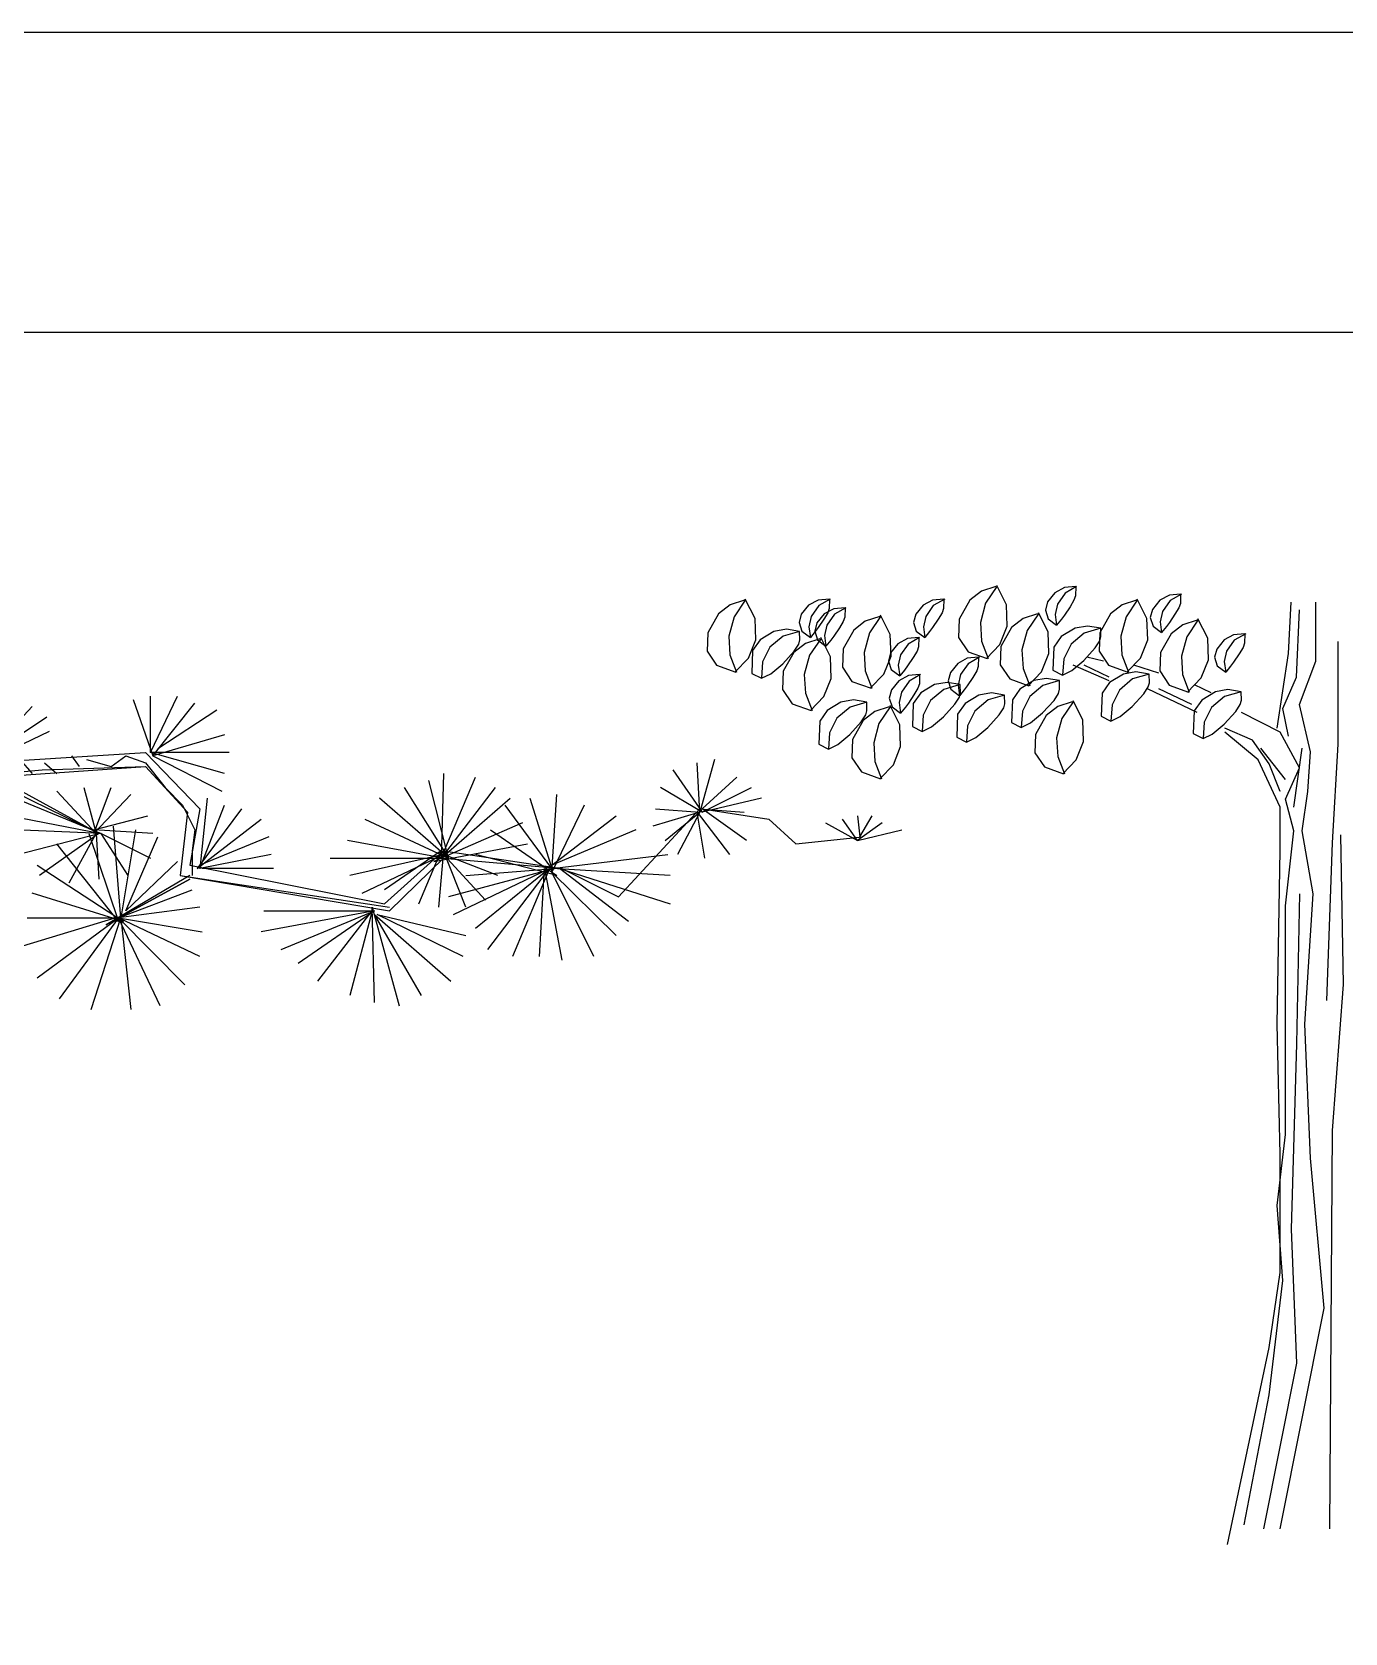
# Model space of a CAD drawing. Header units: millimetres. Extents: x 21129 to 2803301, y -510327 to 166837.
# Drawn here: x 351067 to 364200, y -113772 to -97763 of the extents above; entities that cross this region are included whole.
import ezdxf

# ---------------------------------------------------------------- set-up
doc = ezdxf.new("R2010")
doc.units = ezdxf.units.MM
doc.layers.add('....01_TNT_A_DRAWING', color=7, linetype='Continuous')
doc.layers.add('....13_TNT_F_TREE', color=76, linetype='Continuous', transparency=0.5)

# ---------------------------------------------------------------- blocks, each defined once
blk = doc.blocks.new('md-cay7')
for p, q in [((-2363.8184, 4631.4084), (-2412.3048, 4727.9644)), ((-2048.12, 4723.1324), (-2095.7032, 4696.9844)), ((-1991.6016, 4727.9644), (-2048.12, 4723.1324)), ((-1987.256, 4727.9644), (-2044.6288, 4695.1764)), ((-1991.6016, 4727.9644), (-1992.9932, 4681.4564)), ((-1475.6348, 4723.1324), (-1523.1932, 4696.9844)), ((-1419.116, 4727.9644), (-1475.6348, 4723.1324)), ((-1414.7704, 4727.9644), (-1472.1436, 4695.1764)), ((-1419.116, 4727.9644), (-1420.4832, 4681.4564)), ((-1231.0548, 4766.5644), (-1289.0136, 4721.7644)), ((-1158.8868, 4789.9284), (-1231.0548, 4766.5644)), ((-1154.5652, 4789.9284), (-1210.9132, 4707.0204)), ((-1106.0792, 4699.5964), (-1154.5652, 4796.1284)), ((-863.9648, 4758.9484), (-900.586, 4713.5604)), ((-816.4064, 4785.1204), (-863.9648, 4758.9484)), ((-812.9148, 4757.1644), (-850.952, 4703.1604)), ((-759.8876, 4789.9284), (-816.4064, 4785.1204)), ((-755.542, 4789.9284), (-812.9148, 4757.1644)), ((-761.2548, 4743.4444), (-768.5548, 4721.7644)), ((-759.8876, 4789.9284), (-761.2548, 4743.4444)), ((-403.4912, 4631.4084), (-451.9532, 4727.9644)), ((-291.6016, 4747.9124), (-339.1844, 4721.7644)), ((-235.1072, 4752.7484), (-291.6016, 4747.9124)), ((-230.7616, 4752.7484), (-288.1104, 4719.9844)), ((-235.1072, 4752.7484), (-236.4744, 4706.2604)), ((-2546.7528, 4653.6004), (-2600.3416, 4559.0684)), ((-2488.794, 4698.3764), (-2546.7528, 4653.6004)), ((-2416.626, 4721.7644), (-2488.794, 4698.3764)), ((-2412.3048, 4721.7644), (-2468.6524, 4638.8324)), ((-2132.2996, 4651.5764), (-2143.408, 4610.2164)), ((-2095.7032, 4696.9844), (-2132.2996, 4651.5764)), ((-2044.6288, 4695.1764), (-2082.6904, 4641.2004)), ((-2017.6268, 4653.6004), (-2054.2236, 4608.1924)), ((-2000.2684, 4659.7764), (-2020.0684, 4627.2324)), ((-1970.044, 4679.7484), (-2017.6268, 4653.6004)), ((-1966.5528, 4651.7924), (-2004.6144, 4597.8164)), ((-1992.9932, 4681.4564), (-2000.2684, 4659.7764)), ((-1913.5252, 4684.5844), (-1970.044, 4679.7484)), ((-1909.204, 4684.5844), (-1966.5528, 4651.7924)), ((-1913.5252, 4684.5844), (-1914.9168, 4638.0724)), ((-1687.256, 4550.8404), (-1735.7176, 4647.4004)), ((-1559.8144, 4651.5764), (-1570.8984, 4610.2164)), ((-1523.1932, 4696.9844), (-1559.8144, 4651.5764)), ((-1472.1436, 4695.1764), (-1510.1808, 4641.2004)), ((-1427.7832, 4659.7764), (-1447.5828, 4627.2324)), ((-1420.4832, 4681.4564), (-1427.7832, 4659.7764)), ((-1289.0136, 4721.7644), (-1342.6024, 4627.2564)), ((-1210.9132, 4707.0204), (-1236.9628, 4610.2164)), ((-1102.5148, 4591.6124), (-1106.0792, 4699.5964)), ((-950.708, 4653.6004), (-1022.876, 4630.2124)), ((-946.3868, 4653.6004), (-1002.7344, 4570.6684)), ((-897.9004, 4563.2444), (-946.3868, 4659.7764)), ((-900.586, 4713.5604), (-911.67, 4672.1804)), ((-911.67, 4672.1804), (-897.9492, 4629.8204)), ((-850.952, 4703.1604), (-862.5488, 4650.8684)), ((-862.5488, 4650.8684), (-855.298, 4597.8164)), ((-816.2596, 4647.4004), (-831.2744, 4627.0884)), ((-788.3544, 4689.1964), (-816.2596, 4647.4004)), ((-768.5548, 4721.7644), (-788.3544, 4689.1964)), ((-586.4012, 4653.6004), (-639.99, 4559.0684)), ((-528.4424, 4698.3764), (-586.4012, 4653.6004)), ((-456.2988, 4721.7644), (-528.4424, 4698.3764)), ((-451.9532, 4721.7644), (-508.3008, 4638.8324)), ((-375.8056, 4676.3804), (-386.8896, 4634.9964)), ((-339.1844, 4721.7644), (-375.8056, 4676.3804)), ((-326.172, 4665.9804), (-337.7684, 4613.6844)), ((-288.1104, 4719.9844), (-326.172, 4665.9804)), ((-263.574, 4652.0124), (-291.4796, 4610.2164)), ((-243.7744, 4684.5844), (-263.574, 4652.0124)), ((-236.4744, 4706.2604), (-243.7744, 4684.5844)), ((303.5656, 4456.3364), (317.3816, 4712.6844)), ((344.9696, 4338.0244), (358.7656, 4673.2284)), ((441.5536, 4416.9084), (441.5536, 4712.6844)), ((-2468.6524, 4638.8324), (-2494.702, 4542.0284)), ((-2360.254, 4523.4484), (-2363.8184, 4631.4084)), ((-2269.3116, 4566.0524), (-2337.9396, 4524.4004)), ((-2206.616, 4577.5284), (-2269.3116, 4566.0524)), ((-2140.6736, 4566.0524), (-2223.3644, 4542.2004)), ((-2140.6736, 4566.0524), (-2206.616, 4577.5284)), ((-2143.408, 4610.2164), (-2129.6632, 4567.8364)), ((-2139.38, 4523.7164), (-2140.6736, 4566.0524)), ((-2129.6632, 4567.8364), (-2087.0116, 4535.8284)), ((-2082.6904, 4641.2004), (-2094.2628, 4588.9044)), ((-2094.2628, 4588.9044), (-2087.0116, 4535.8284)), ((-2063.0128, 4565.1004), (-2087.0116, 4535.8284)), ((-2054.2236, 4608.1924), (-2065.332, 4566.8324)), ((-2065.332, 4566.8324), (-2051.5868, 4524.4524)), ((-2047.9736, 4585.4124), (-2063.0128, 4565.1004)), ((-2020.0684, 4627.2324), (-2047.9736, 4585.4124)), ((-2004.6144, 4597.8164), (-2016.2108, 4545.5204)), ((-1942.0164, 4583.8484), (-1969.922, 4542.0284)), ((-1922.2168, 4616.3924), (-1942.0164, 4583.8484)), ((-1870.166, 4573.0084), (-1923.7548, 4478.5044)), ((-1914.9168, 4638.0724), (-1922.2168, 4616.3924)), ((-1812.2068, 4617.8084), (-1870.166, 4573.0084)), ((-1740.0636, 4641.2004), (-1812.2068, 4617.8084)), ((-1735.7176, 4641.2004), (-1792.0652, 4558.2644)), ((-1570.8984, 4610.2164), (-1557.1776, 4567.8364)), ((-1557.1776, 4567.8364), (-1514.5264, 4535.8284)), ((-1510.1808, 4641.2004), (-1521.7772, 4588.9044)), ((-1521.7772, 4588.9044), (-1514.5264, 4535.8284)), ((-1490.5028, 4565.1004), (-1514.5264, 4535.8284)), ((-1475.4884, 4585.4124), (-1490.5028, 4565.1004)), ((-1447.5828, 4627.2324), (-1475.4884, 4585.4124)), ((-1342.6024, 4627.2564), (-1345.3856, 4535.8284)), ((-1236.9628, 4610.2164), (-1231.4696, 4517.2964)), ((-1138.6232, 4500.7444), (-1102.5148, 4591.6124)), ((-1080.8348, 4585.4124), (-1134.4236, 4490.9044)), ((-1022.876, 4630.2124), (-1080.8348, 4585.4124)), ((-1002.7344, 4570.6684), (-1028.784, 4473.8644)), ((-897.9492, 4629.8204), (-855.298, 4597.8164)), ((-894.336, 4455.2604), (-897.9004, 4563.2444)), ((-831.2744, 4627.0884), (-855.298, 4597.8164)), ((-763.4764, 4581.6764), (-832.1044, 4540.0284)), ((-700.7812, 4593.1524), (-763.4764, 4581.6764)), ((-634.8388, 4581.6764), (-717.5292, 4557.8244)), ((-634.8388, 4581.6764), (-700.7812, 4593.1524)), ((-633.5204, 4539.3444), (-634.8388, 4581.6764)), ((-508.3008, 4638.8324), (-534.3504, 4542.0284)), ((-399.9024, 4523.4484), (-403.4912, 4631.4084)), ((-386.8896, 4634.9964), (-373.1688, 4592.6404)), ((-373.1688, 4592.6404), (-330.5176, 4560.6324)), ((-337.7684, 4613.6844), (-330.5176, 4560.6324)), ((-306.494, 4589.9044), (-330.5176, 4560.6324)), ((-291.4796, 4610.2164), (-306.494, 4589.9044)), ((-224.8536, 4599.2324), (-282.8124, 4554.4324)), ((-152.6856, 4622.5964), (-224.8536, 4599.2324)), ((-148.3644, 4622.5964), (-204.712, 4539.6844)), ((-99.9024, 4532.2404), (-148.3644, 4628.7964)), ((-2600.3416, 4559.0684), (-2603.1248, 4467.6644)), ((-2494.702, 4542.0284), (-2489.2088, 4449.1084)), ((-2396.3624, 4432.5804), (-2360.254, 4523.4484)), ((-2337.9396, 4524.4004), (-2375.7568, 4470.9844)), ((-2289.2576, 4486.8284), (-2326.0008, 4413.4404)), ((-2223.3644, 4542.2004), (-2289.2576, 4486.8284)), ((-2111.4744, 4506.2604), (-2169.4336, 4461.4604)), ((-2167.6756, 4467.7124), (-2145.1172, 4502.6724)), ((-2145.1172, 4502.6724), (-2139.38, 4523.7164)), ((-2039.3064, 4529.6284), (-2111.4744, 4506.2604)), ((-2034.9852, 4529.6284), (-2091.3084, 4446.7164)), ((-2051.5868, 4524.4524), (-2008.96, 4492.4444)), ((-1986.4988, 4439.2924), (-2034.9852, 4535.8284)), ((-2016.2108, 4545.5204), (-2008.96, 4492.4444)), ((-1984.9364, 4521.7164), (-2008.96, 4492.4444)), ((-1969.922, 4542.0284), (-1984.9364, 4521.7164)), ((-1792.0652, 4558.2644), (-1818.1152, 4461.4604)), ((-1683.6668, 4442.8604), (-1687.256, 4550.8404)), ((-1648.9744, 4504.8444), (-1685.5956, 4459.4604)), ((-1601.3916, 4531.0164), (-1648.9744, 4504.8444)), ((-1597.9004, 4503.0644), (-1635.962, 4449.0604)), ((-1544.8976, 4535.8284), (-1601.3916, 4531.0164)), ((-1540.5516, 4535.8284), (-1597.9004, 4503.0644)), ((-1546.2648, 4489.3444), (-1553.5644, 4467.6644)), ((-1544.8976, 4535.8284), (-1546.2648, 4489.3444)), ((-1345.3856, 4535.8284), (-1298.3152, 4464.7324)), ((-1231.4696, 4517.2964), (-1197.9248, 4430.4804)), ((-1206.5916, 4430.4804), (-1138.6232, 4500.7444)), ((-1134.4236, 4490.9044), (-1137.2068, 4399.4764)), ((-869.922, 4486.6084), (-874.6336, 4372.1084)), ((-832.1044, 4540.0284), (-869.922, 4486.6084)), ((-783.4228, 4502.4524), (-820.166, 4429.0644)), ((-717.5292, 4557.8244), (-783.4228, 4502.4524)), ((-719.116, 4420.0564), (-661.8408, 4483.3364)), ((-661.8408, 4483.3364), (-639.282, 4518.2964)), ((-639.99, 4559.0684), (-642.7732, 4467.6644)), ((-639.282, 4518.2964), (-633.5204, 4539.3444)), ((-534.3504, 4542.0284), (-528.8816, 4449.1084)), ((-436.0108, 4432.5804), (-399.9024, 4523.4484)), ((-282.8124, 4554.4324), (-336.4012, 4459.9244)), ((-204.712, 4539.6844), (-230.7616, 4442.8604)), ((-96.3136, 4424.2804), (-99.9024, 4532.2404)), ((-18.2372, 4523.4484), (-54.8584, 4478.0404)), ((29.3212, 4549.5964), (-18.2372, 4523.4484)), ((32.8124, 4521.6684), (-5.2488, 4467.6644)), ((85.84, 4554.4324), (29.3212, 4549.5964)), ((90.1856, 4554.4324), (32.8124, 4521.6684)), ((77.1728, 4486.2444), (57.3732, 4453.7004)), ((84.4484, 4507.9204), (77.1728, 4486.2444)), ((85.84, 4554.4324), (84.4484, 4507.9204)), ((551.9536, 4002.8084), (551.9536, 4515.4924)), ((-2603.1248, 4467.6644), (-2556.0548, 4396.5684)), ((-2489.2088, 4449.1084), (-2455.664, 4362.2924)), ((-2464.3312, 4362.2924), (-2396.3624, 4432.5804)), ((-2375.7568, 4470.9844), (-2380.4688, 4356.4804)), ((-2326.0008, 4413.4404), (-2331.3964, 4331.5564)), ((-2285.4248, 4354.4084), (-2224.9512, 4404.4324)), ((-2224.9512, 4404.4324), (-2167.6756, 4467.7124)), ((-2169.4336, 4461.4604), (-2223.0224, 4366.9564)), ((-2091.3084, 4446.7164), (-2117.3828, 4349.9164)), ((-1982.9344, 4331.3124), (-1986.4988, 4439.2924)), ((-1923.7548, 4478.5044), (-1926.538, 4387.0964)), ((-1818.1152, 4461.4604), (-1812.6464, 4368.5444)), ((-1719.7752, 4352.0124), (-1683.6668, 4442.8604)), ((-1685.5956, 4459.4604), (-1696.6796, 4418.0804)), ((-1696.6796, 4418.0804), (-1682.9344, 4375.7204)), ((-1635.962, 4449.0604), (-1647.5584, 4396.7644)), ((-1573.3644, 4435.0964), (-1601.2696, 4393.2964)), ((-1553.5644, 4467.6644), (-1573.3644, 4435.0964)), ((-1349.7316, 4405.6764), (-1386.328, 4360.2924)), ((-1302.1484, 4431.8484), (-1349.7316, 4405.6764)), ((-1298.6572, 4403.8924), (-1336.7188, 4349.9164)), ((-1245.63, 4436.6804), (-1302.1484, 4431.8484)), ((-1241.284, 4436.6804), (-1298.6572, 4403.8924)), ((-1298.3152, 4464.7324), (-1202.2704, 4430.4804)), ((-1245.63, 4436.6804), (-1247.0216, 4390.1724)), ((-1028.784, 4473.8644), (-1023.2908, 4380.9444)), ((-930.4444, 4364.3924), (-894.336, 4455.2604)), ((-820.166, 4429.0644), (-825.5616, 4347.1804)), ((-779.59, 4370.0324), (-719.116, 4420.0564)), ((-620.9472, 4416.9084), (-703.7352, 4436.6084)), ((-642.7732, 4467.6644), (-595.7032, 4396.5684)), ((-528.8816, 4449.1084), (-495.3124, 4362.2924)), ((-504.004, 4362.2924), (-436.0108, 4432.5804)), ((-336.4012, 4459.9244), (-339.1844, 4368.4924)), ((-230.7616, 4442.8604), (-225.2684, 4349.9644)), ((-132.422, 4333.4124), (-96.3136, 4424.2804)), ((-54.8584, 4478.0404), (-65.9668, 4436.6804)), ((-65.9668, 4436.6804), (-52.2216, 4394.3004)), ((-5.2488, 4467.6644), (-16.8212, 4415.3684)), ((-16.8212, 4415.3684), (-9.5704, 4362.2924)), ((29.468, 4411.8764), (14.4532, 4391.5644)), ((57.3732, 4453.7004), (29.468, 4411.8764)), ((248.3896, 4081.6884), (303.5656, 4456.3364)), ((358.7656, 4200.0004), (441.5536, 4416.9084)), ((-2556.0548, 4396.5684), (-2460.0096, 4362.2924)), ((-2380.4688, 4356.4804), (-2331.3964, 4331.5564)), ((-2331.3964, 4331.5564), (-2285.4248, 4354.4084)), ((-2223.0224, 4366.9564), (-2225.8056, 4275.5244)), ((-2117.3828, 4349.9164), (-2111.8896, 4256.9964)), ((-2019.0428, 4240.4404), (-1982.9344, 4331.3124)), ((-1926.538, 4387.0964), (-1879.4676, 4316.0044)), ((-1812.6464, 4368.5444), (-1779.0772, 4281.7244)), ((-1787.7684, 4281.7244), (-1719.7752, 4352.0124)), ((-1682.9344, 4375.7204), (-1640.3076, 4343.7124)), ((-1647.5584, 4396.7644), (-1640.3076, 4343.7124)), ((-1597.0704, 4345.0804), (-1644.6288, 4318.9084)), ((-1616.284, 4372.9844), (-1640.3076, 4343.7124)), ((-1601.2696, 4393.2964), (-1616.284, 4372.9844)), ((-1540.5516, 4349.9164), (-1597.0704, 4345.0804)), ((-1536.206, 4349.9164), (-1593.5792, 4317.1284)), ((-1540.5516, 4349.9164), (-1541.9432, 4303.4044)), ((-1386.328, 4360.2924), (-1397.4364, 4318.9084)), ((-1336.7188, 4349.9164), (-1348.2908, 4297.6204)), ((-1274.0968, 4335.9484), (-1302.002, 4294.1284)), ((-1254.2968, 4368.4924), (-1274.0968, 4335.9484)), ((-1247.0216, 4390.1724), (-1254.2968, 4368.4924)), ((-1137.2068, 4399.4764), (-1090.1368, 4328.3804)), ((-1090.1368, 4328.3804), (-994.0916, 4294.1284)), ((-1023.2908, 4380.9444), (-989.746, 4294.1284)), ((-998.4132, 4294.1284), (-930.4444, 4364.3924)), ((-907.4464, 4331.3364), (-970.1416, 4319.8604)), ((-841.5284, 4319.8604), (-907.4464, 4331.3364)), ((-874.6336, 4372.1084), (-825.5616, 4347.1804)), ((-825.5616, 4347.1804), (-779.59, 4370.0324)), ((-593.3348, 4318.2964), (-772.7296, 4397.1804)), ((-593.3348, 4338.0244), (-717.5292, 4397.1804)), ((-595.7032, 4396.5684), (-499.658, 4362.2924)), ((-521.582, 4352.0884), (-590.2344, 4310.4364)), ((-475.6592, 4328.2364), (-541.5528, 4272.8644)), ((-458.9112, 4363.5844), (-521.582, 4352.0884)), ((-392.9688, 4352.0884), (-475.6592, 4328.2364)), ((-344.9708, 4357.7524), (-469.1648, 4397.1804)), ((-392.9688, 4352.0884), (-458.9112, 4363.5844)), ((-391.6504, 4309.7524), (-392.9688, 4352.0884)), ((-339.1844, 4368.4924), (-292.1144, 4297.4004)), ((-225.2684, 4349.9644), (-191.7236, 4263.1484)), ((-200.4148, 4263.1484), (-132.422, 4333.4124)), ((-52.2216, 4394.3004), (-9.5704, 4362.2924)), ((14.4532, 4391.5644), (-9.5704, 4362.2924)), ((275.9776, 4180.2724), (344.9696, 4338.0244)), ((-2225.8056, 4275.5244), (-2178.7352, 4204.4324)), ((-2111.8896, 4256.9964), (-2078.3448, 4170.1764)), ((-1879.4676, 4316.0044), (-1783.4228, 4281.7244)), ((-1681.25, 4273.5244), (-1692.3584, 4232.1404)), ((-1644.6288, 4318.9084), (-1681.25, 4273.5244)), ((-1631.6404, 4263.1484), (-1643.2128, 4210.8524)), ((-1593.5792, 4317.1284), (-1631.6404, 4263.1484)), ((-1569.0184, 4249.1804), (-1596.9236, 4207.3604)), ((-1534.3504, 4258.3364), (-1572.168, 4204.9204)), ((-1549.2188, 4281.7244), (-1569.0184, 4249.1804)), ((-1541.9432, 4303.4044), (-1549.2188, 4281.7244)), ((-1465.7228, 4299.9884), (-1534.3504, 4258.3364)), ((-1419.7996, 4276.1364), (-1485.6932, 4220.7644)), ((-1403.0272, 4311.4604), (-1465.7228, 4299.9884)), ((-1337.1092, 4299.9884), (-1419.7996, 4276.1364)), ((-1337.1092, 4299.9884), (-1403.0272, 4311.4604)), ((-1397.4364, 4318.9084), (-1383.6912, 4276.5484)), ((-1383.6912, 4276.5484), (-1341.04, 4244.5444)), ((-1348.2908, 4297.6204), (-1341.04, 4244.5444)), ((-1341.5284, 4236.6084), (-1335.7908, 4257.6524)), ((-1317.0408, 4273.8164), (-1341.04, 4244.5444)), ((-1335.7908, 4257.6524), (-1337.1092, 4299.9884)), ((-1302.002, 4294.1284), (-1317.0408, 4273.8164)), ((-1243.9696, 4247.1804), (-1312.5976, 4205.5164)), ((-1181.2744, 4258.6564), (-1243.9696, 4247.1804)), ((-1115.332, 4247.1804), (-1198.0224, 4223.3284)), ((-1115.332, 4247.1804), (-1181.2744, 4258.6564)), ((-1114.0136, 4204.8444), (-1115.332, 4247.1804)), ((-1038.794, 4278.1844), (-1076.5868, 4224.7684)), ((-970.1416, 4319.8604), (-1038.794, 4278.1844)), ((-924.2188, 4295.9844), (-990.1124, 4240.6124)), ((-841.5284, 4319.8604), (-924.2188, 4295.9844)), ((-868.5304, 4221.4964), (-845.9716, 4256.4804)), ((-845.9716, 4256.4804), (-840.21, 4277.5044)), ((-840.21, 4277.5044), (-841.5284, 4319.8604)), ((-628.0516, 4257.0204), (-632.7636, 4142.5284)), ((-590.2344, 4310.4364), (-628.0516, 4257.0204)), ((-541.5528, 4272.8644), (-578.2716, 4199.4884)), ((-477.246, 4190.4804), (-419.9708, 4253.7484)), ((-419.9708, 4253.7484), (-397.412, 4288.7084)), ((-151.782, 4160.5604), (-400.1708, 4278.8684)), ((-397.412, 4288.7084), (-391.6504, 4309.7524)), ((-179.37, 4200.0004), (-344.9708, 4278.8684)), ((-292.1144, 4297.4004), (-196.0692, 4263.1484)), ((-82.788, 4259.1444), (-165.576, 4298.5964)), ((-61.206, 4264.7844), (-129.8584, 4223.1324)), ((1.4892, 4276.2564), (-61.206, 4264.7844)), ((67.4072, 4264.7844), (-15.2832, 4240.9284)), ((67.4072, 4264.7844), (1.4892, 4276.2564)), ((68.7256, 4222.4484), (67.4072, 4264.7844)), ((-2178.7352, 4204.4324), (-2082.6904, 4170.1764)), ((-2087.0116, 4170.1764), (-2019.0428, 4240.4404)), ((-2002.5392, 4170.3124), (-2040.332, 4116.8964)), ((-1933.8868, 4211.9764), (-2002.5392, 4170.3124)), ((-1887.964, 4188.1084), (-1953.8572, 4132.7404)), ((-1871.1912, 4223.4484), (-1933.8868, 4211.9764)), ((-1805.2732, 4211.9764), (-1887.964, 4188.1084)), ((-1805.2732, 4211.9764), (-1871.1912, 4223.4484)), ((-1764.502, 4165.3924), (-1822.4608, 4120.5924)), ((-1809.7168, 4148.5844), (-1803.9552, 4169.6284)), ((-1803.9552, 4169.6284), (-1805.2732, 4211.9764)), ((-1692.3584, 4188.7684), (-1764.502, 4165.3924)), ((-1688.0128, 4188.7684), (-1744.3604, 4105.8484)), ((-1692.3584, 4232.1404), (-1678.6132, 4189.7844)), ((-1639.5508, 4098.4124), (-1688.0128, 4194.9724)), ((-1678.6132, 4189.7844), (-1635.962, 4157.7764)), ((-1643.2128, 4210.8524), (-1635.962, 4157.7764)), ((-1611.9384, 4187.0604), (-1635.962, 4157.7764)), ((-1596.9236, 4207.3604), (-1611.9384, 4187.0604)), ((-1572.168, 4204.9204), (-1576.88, 4090.4284)), ((-1485.6932, 4220.7644), (-1522.412, 4147.3764)), ((-1421.3624, 4138.3804), (-1364.0868, 4201.6484)), ((-1364.0868, 4201.6484), (-1341.5284, 4236.6084)), ((-1312.5976, 4205.5164), (-1350.4148, 4152.1124)), ((-1263.916, 4167.9564), (-1300.6592, 4094.5684)), ((-1198.0224, 4223.3284), (-1263.916, 4167.9564)), ((-1142.334, 4148.8404), (-1119.7752, 4183.8004)), ((-1119.7752, 4183.8004), (-1114.0136, 4204.8444)), ((-1076.5868, 4224.7684), (-1081.3232, 4110.2764)), ((-1026.8312, 4167.2364), (-1032.2508, 4085.3404)), ((-990.1124, 4240.6124), (-1026.8312, 4167.2364)), ((-925.8056, 4158.2284), (-868.5304, 4221.4964)), ((-849.3896, 4190.1844), (-907.3484, 4145.3844)), ((-777.2216, 4213.5604), (-849.3896, 4190.1844)), ((-772.9004, 4213.5604), (-829.248, 4130.6404)), ((-724.414, 4123.2044), (-772.9004, 4219.7644)), ((-578.2716, 4199.4884), (-583.6912, 4117.5884)), ((-537.7196, 4140.4524), (-477.246, 4190.4804)), ((-167.6512, 4169.7124), (-172.3876, 4055.2124)), ((-129.8584, 4223.1324), (-167.6512, 4169.7124)), ((-81.1768, 4185.5604), (-117.8956, 4112.1684)), ((-15.2832, 4240.9284), (-81.1768, 4185.5604)), ((-16.87, 4103.1604), (40.4052, 4166.4444)), ((40.4052, 4166.4444), (62.964, 4201.4044)), ((62.964, 4201.4044), (68.7256, 4222.4484)), ((303.5656, 4042.2484), (275.9776, 4180.2724)), ((413.9656, 3963.3804), (358.7656, 4200.0004)), ((-2040.332, 4116.8964), (-2045.0684, 4002.3924)), ((-1953.8572, 4132.7404), (-1990.576, 4059.3524)), ((-1889.5508, 4050.3404), (-1832.2752, 4113.6244)), ((-1822.4608, 4120.5924), (-1876.0496, 4026.0844)), ((-1832.2752, 4113.6244), (-1809.7168, 4148.5844)), ((-1744.3604, 4105.8484), (-1770.41, 4009.0324)), ((-1635.962, 3990.4404), (-1639.5508, 4098.4124)), ((-1576.88, 4090.4284), (-1527.8076, 4065.4924)), ((-1522.412, 4147.3764), (-1527.8076, 4065.4924)), ((-1527.8076, 4065.4924), (-1481.8604, 4088.3404)), ((-1481.8604, 4088.3404), (-1421.3624, 4138.3804)), ((-1350.4148, 4152.1124), (-1355.1268, 4037.6084)), ((-1300.6592, 4094.5684), (-1306.0548, 4012.6724)), ((-1260.0828, 4035.5364), (-1199.6092, 4085.5604)), ((-1199.6092, 4085.5604), (-1142.334, 4148.8404)), ((-1081.3232, 4110.2764), (-1032.2508, 4085.3404)), ((-1032.2508, 4085.3404), (-986.2792, 4108.2044)), ((-986.2792, 4108.2044), (-925.8056, 4158.2284)), ((-907.3484, 4145.3844), (-960.9376, 4050.8804)), ((-829.248, 4130.6404), (-855.298, 4033.8244)), ((-720.8496, 4015.2324), (-724.414, 4123.2044)), ((-632.7636, 4142.5284), (-583.6912, 4117.5884)), ((-583.6912, 4117.5884), (-537.7196, 4140.4524)), ((-117.8956, 4112.1684), (-123.3152, 4030.2724)), ((-77.3436, 4053.1364), (-16.87, 4103.1604)), ((262.1816, 4061.9644), (68.994, 4160.5604)), ((-2045.0684, 4002.3924), (-1995.996, 3977.4644)), ((-1990.576, 4059.3524), (-1995.996, 3977.4644)), ((-1950.0244, 4000.3164), (-1889.5508, 4050.3404)), ((-1876.0496, 4026.0844), (-1878.8328, 3934.6684)), ((-1770.41, 4009.0324), (-1764.9412, 3916.1244)), ((-1355.1268, 4037.6084), (-1306.0548, 4012.6724)), ((-1306.0548, 4012.6724), (-1260.0828, 4035.5364)), ((-960.9376, 4050.8804), (-963.7208, 3959.4604)), ((-855.298, 4033.8244), (-849.8048, 3940.9164)), ((-756.958, 3924.3644), (-720.8496, 4015.2324)), ((-172.3876, 4055.2124), (-123.3152, 4030.2724)), ((-123.3152, 4030.2724), (-77.3436, 4053.1364)), ((124.1944, 4022.5324), (-13.794, 4081.6884)), ((151.7816, 3923.9364), (-13.794, 4061.9644)), ((206.9816, 3904.2244), (124.1944, 4022.5324)), ((358.7656, 3884.4964), (262.1816, 4061.9644)), ((524.3416, 3509.8524), (551.9536, 4002.8084)), ((-1995.996, 3977.4644), (-1950.0244, 4000.3164)), ((-1878.8328, 3934.6684), (-1831.7628, 3863.5604)), ((-1672.0704, 3899.5844), (-1635.962, 3990.4404)), ((-963.7208, 3959.4604), (-916.6504, 3888.3564)), ((-849.8048, 3940.9164), (-816.2596, 3854.1004)), ((-824.9268, 3854.1004), (-756.958, 3924.3644)), ((262.1816, 3687.3164), (151.7816, 3923.9364)), ((289.7696, 3825.3404), (165.5776, 3983.0924)), ((331.1776, 3687.3164), (372.5576, 3983.0924)), ((400.1696, 3766.2004), (413.9656, 3963.3804)), ((-1831.7628, 3863.5604), (-1735.7176, 3829.3084)), ((-1764.9412, 3916.1244), (-1731.372, 3829.3084)), ((-1740.0636, 3829.3084), (-1672.0704, 3899.5844)), ((-916.6504, 3888.3564), (-820.6056, 3854.1004)), ((262.1816, 3766.2004), (206.9816, 3904.2244)), ((289.7696, 3726.7564), (358.7656, 3884.4964)), ((262.1816, 3766.2004), (262.1816, 3766.2004)), ((372.5576, 3569.0044), (400.1696, 3766.2004)), ((262.1816, 3470.4204), (262.1816, 3687.3164)), ((331.1776, 3569.0044), (289.7696, 3726.7564)), ((289.7696, 3194.3604), (331.1776, 3569.0044)), ((427.7576, 3253.5164), (372.5576, 3569.0044)), ((579.5416, 2800.0004), (565.7456, 3549.2924)), ((248.3896, 2602.8084), (262.1816, 3470.4204)), ((496.7536, 2721.1164), (524.3416, 3509.8524)), ((358.7656, 3253.5164), (344.9696, 2504.2244)), ((386.3776, 2602.8084), (427.7576, 3253.5164)), ((289.7696, 2642.2484), (289.7696, 3194.3604)), ((524.3416, 2070.4204), (579.5416, 2800.0004)), ((289.7696, 2050.6964), (289.7696, 2642.2484)), ((262.1816, 1952.1124), (248.3896, 2602.8084)), ((413.9656, 1932.3844), (386.3776, 2602.8084)), ((344.9696, 2504.2244), (317.3816, 1577.4644)), ((248.3896, 1695.7764), (289.7696, 2050.6964)), ((510.5456, 78.8696), (524.3416, 2070.4204)), ((262.1816, 1360.5604), (262.1816, 1952.1124)), ((482.9576, 1183.0924), (413.9656, 1932.3844)), ((275.9776, 1321.1164), (248.3896, 1695.7764)), ((317.3816, 1577.4644), (344.9696, 907.0444)), ((206.9816, 985.9124), (262.1816, 1360.5604)), ((206.9816, 749.2924), (275.9776, 1321.1164)), ((262.1816, 78.8696), (482.9576, 1183.0924)), ((0, 0), (206.9816, 985.9124)), ((344.9696, 907.0444), (179.3936, 78.8696)), ((82.788, 98.584), (206.9816, 749.2924))]:
    blk.add_line(p, q)
blk = doc.blocks.new('md-cay6')
for p, q in [((418.896, 4542.2364), (554.42, 4841.5524)), ((443.532, 4806.3244), (468.188, 4683.0804)), ((159.156, 4794.3604), (147.852, 4260.5604)), ((184.816, 4771.1164), (184.816, 4454.2244)), ((357.3, 4753.5164), (381.936, 4507.0324)), ((825.464, 4700.7084), (529.788, 4771.1164)), ((825.464, 4788.7204), (825.464, 4278.1604)), ((837.792, 4788.7204), (850.1, 4436.6084)), ((246.412, 4718.3084), (258.74, 4383.8004)), ((813.136, 4577.4644), (505.128, 4683.0804)), ((825.464, 4436.6084), (443.532, 4595.0684)), ((418.896, 4524.6324), (160.18, 4260.5604)), ((591.384, 3873.2284), (418.896, 4524.6324)), ((184.816, 4454.2244), (147.852, 4119.7124)), ((825.464, 4295.7644), (443.532, 4471.8244)), ((850.1, 4436.6084), (862.428, 3908.4484)), ((160.18, 4172.5324), (455.86, 4366.1844)), ((147.852, 4260.5604), (135.524, 4190.1364)), ((825.464, 4154.9204), (480.496, 4313.3804)), ((825.464, 4278.1604), (850.1, 3714.7844)), ((2599.588, 3961.2684), (2735.108, 4242.9564)), ((2599.588, 3961.2684), (2599.588, 4242.9564)), ((135.524, 4190.1364), (98.56, 3345.0684)), ((160.18, 4031.6884), (492.824, 4207.7404)), ((837.792, 3996.4724), (517.456, 4172.5324)), ((1589.332, 4190.1364), (1700.196, 3890.8444)), ((1675.564, 4225.3404), (1712.524, 3926.0484)), ((2008.204, 4190.1364), (1724.856, 3890.8444)), ((1761.816, 4225.3404), (1737.16, 3890.8444)), ((1885.012, 4207.7404), (1737.16, 3908.4484)), ((2513.332, 4225.3404), (2611.916, 3943.6524)), ((2611.916, 3943.6524), (2821.34, 4207.7404)), ((2932.228, 4172.5324), (2636.548, 3978.8684)), ((147.852, 4119.7124), (135.524, 3750.0004)), ((147.852, 3908.4484), (517.456, 4084.4964)), ((1712.524, 3926.0484), (1527.712, 4102.1124)), ((2082.128, 4137.3164), (1712.524, 3890.8444)), ((739.236, 3926.0484), (542.092, 4031.6884)), ((1724.856, 3890.8444), (2094.46, 4066.8924)), ((2969.192, 4049.2924), (2611.916, 3943.6524)), ((147.852, 3785.2044), (554.42, 3978.8684)), ((591.384, 3873.2284), (850.1, 3961.2684)), ((1737.16, 3890.8444), (1453.808, 3996.4724)), ((1749.488, 3890.8444), (1675.564, 3943.6524)), ((1687.892, 3943.6524), (1749.488, 3890.8444)), ((1749.488, 3908.4484), (1687.892, 3943.6524)), ((1749.488, 3908.4484), (2574.952, 3961.2684)), ((1946.608, 3926.0484), (2008.204, 3855.6284)), ((2205.348, 3943.6524), (2242.288, 3890.8444)), ((2279.248, 3926.0484), (2402.468, 3890.8444)), ((2402.468, 3890.8444), (2476.392, 3943.6524)), ((2476.392, 3943.6524), (2574.952, 3908.4484)), ((2574.952, 3961.2684), (2845.996, 3679.5764)), ((2993.824, 3961.2684), (2599.588, 3961.2684)), ((2969.192, 3855.6284), (2599.588, 3961.2684)), ((2611.916, 3943.6524), (2956.86, 3767.6004)), ((5420.924, 3926.0484), (5347, 3661.9644)), ((258.74, 3186.6084), (591.384, 3873.2284)), ((616.016, 3873.2284), (837.792, 3855.6284)), ((862.428, 3908.4484), (887.06, 3415.4924)), ((1737.16, 3908.4484), (1416.848, 3908.4484)), ((1724.856, 3890.8444), (1416.848, 3820.4204)), ((1712.524, 3890.8444), (1466.116, 3697.1804)), ((1478.444, 3591.5404), (1724.856, 3890.8444)), ((1638.6, 3257.0324), (1749.488, 3908.4484)), ((1749.488, 3908.4484), (1798.756, 3820.4204)), ((1823.416, 3838.0244), (2574.952, 3890.8444)), ((1848.048, 3890.8444), (1958.936, 3855.6284)), ((1860.376, 3855.6284), (2057.496, 3873.2284)), ((2057.496, 3873.2284), (2574.952, 3890.8444)), ((2069.824, 3908.4484), (2131.42, 3855.6284)), ((2574.952, 3908.4484), (2673.512, 3785.2044)), ((2574.952, 3890.8444), (2784.4, 3661.9644)), ((4065.7, 3855.6284), (4053.372, 3433.0924)), ((5211.476, 3873.2284), (5359.328, 3661.9644)), ((5347, 3661.9644), (5334.692, 3908.4484)), ((135.524, 3644.3604), (554.42, 3838.0244)), ((542.092, 3767.6004), (837.792, 3732.3844)), ((1737.16, 3802.8084), (1786.452, 3732.3844)), ((1786.452, 3133.8004), (1823.416, 3838.0244)), ((2340.872, 3556.3364), (1835.72, 3802.8084)), ((1835.72, 3767.6004), (2353.176, 3556.3364)), ((1921.972, 3785.2044), (2340.872, 3556.3364)), ((2328.54, 3556.3364), (2131.42, 3767.6004)), ((2266.944, 3785.2044), (2328.54, 3556.3364)), ((2316.212, 3556.3364), (2402.468, 3785.2044)), ((2673.512, 3785.2044), (2759.744, 3697.1804)), ((3868.58, 3785.2044), (4090.332, 3433.0924)), ((4090.332, 3433.0924), (3991.772, 3820.4204)), ((4053.372, 3433.0924), (4225.856, 3838.0244)), ((4324.416, 3785.2044), (4053.372, 3433.0924)), ((5359.328, 3661.9644), (5149.88, 3785.2044)), ((5531.812, 3838.0244), (5359.328, 3679.5764)), ((5359.328, 3661.9644), (5605.74, 3785.2044)), ((135.524, 3750.0004), (135.524, 3415.4924)), ((135.524, 3503.5164), (505.128, 3697.1804)), ((850.1, 3714.7844), (874.756, 3116.1844)), ((1712.524, 3714.7844), (1798.756, 3626.7564)), ((1786.452, 3732.3844), (1811.084, 3750.0004)), ((2501.028, 3750.0004), (2316.212, 3556.3364)), ((2759.744, 3697.1804), (2821.34, 3573.9364)), ((2882.96, 3732.3844), (2845.996, 3380.2724)), ((2845.996, 3380.2724), (2969.192, 3697.1804)), ((4090.332, 3433.0924), (3745.364, 3732.3844)), ((4053.372, 3433.0924), (4398.34, 3732.3844)), ((4607.788, 3380.2724), (4373.708, 3697.1804)), ((4496.9, 3732.3844), (4607.788, 3380.2724)), ((4607.788, 3362.6724), (4632.424, 3750.0004)), ((4767.944, 3697.1804), (4607.788, 3362.6724)), ((5655.008, 3732.3844), (5359.328, 3661.9644)), ((-443.5292, 3609.1444), (-258.7148, 3362.6724)), ((-320.3116, 3661.9644), (-258.7148, 3345.0684)), ((-49.268, 3679.5764), (-271.044, 3345.0684)), ((-271.044, 3397.8764), (-160.1552, 3679.5764)), ((61.596, 3609.1444), (-258.7148, 3362.6724)), ((517.456, 3661.9644), (850.1, 3626.7564)), ((1712.524, 3626.7564), (1774.124, 3538.7204)), ((1798.756, 3626.7564), (1811.084, 3644.3604)), ((1897.34, 3644.3604), (2353.176, 3556.3364)), ((2316.212, 3573.9364), (2587.256, 3644.3604)), ((2784.4, 3661.9644), (2747.436, 3345.0684)), ((2845.996, 3679.5764), (2796.704, 3397.8764)), ((3055.444, 3679.5764), (2833.668, 3380.2724)), ((2833.668, 3380.2724), (3154.004, 3626.7564)), ((3671.436, 3626.7564), (4090.332, 3433.0924)), ((4459.936, 3609.1444), (4016.408, 3415.4924)), ((4607.788, 3397.8764), (4928.128, 3644.3604)), ((4940.432, 3239.4284), (5347, 3679.5764)), ((5347, 3661.9644), (5112.916, 3591.5404)), ((5125.244, 3679.5764), (5347, 3661.9644)), ((5174.512, 3521.1164), (5347, 3661.9644)), ((5347, 3661.9644), (5236.136, 3450.6964)), ((5371.656, 3433.0924), (5334.692, 3661.9644)), ((5334.692, 3661.9644), (5494.848, 3450.6964)), ((5347, 3679.5764), (5568.776, 3661.9644)), ((5581.08, 3521.1164), (5359.328, 3679.5764)), ((5359.328, 3679.5764), (5691.968, 3626.7564)), ((5691.968, 3626.7564), (5827.492, 3503.5164)), ((5975.344, 3609.1444), (6135.5, 3521.1164)), ((6135.5, 3521.1164), (6061.572, 3626.7564)), ((6135.5, 3644.3604), (6147.828, 3538.7204)), ((6258.716, 3609.1444), (6135.5, 3521.1164)), ((6147.828, 3538.7204), (6209.424, 3644.3604)), ((-258.7148, 3362.6724), (-579.0516, 3556.3364)), ((135.524, 3397.8764), (431.228, 3538.7204)), ((443.532, 3573.9364), (862.428, 3521.1164)), ((1700.196, 3556.3364), (1749.488, 3450.6964)), ((1774.124, 3538.7204), (1811.084, 3556.3364)), ((2353.176, 3556.3364), (1921.972, 3573.9364)), ((1934.28, 3450.6964), (2340.872, 3556.3364)), ((2340.872, 3556.3364), (2045.168, 3345.0684)), ((2193.02, 3309.8524), (2328.54, 3556.3364)), ((2291.58, 3556.3364), (2439.432, 3116.1844)), ((2611.916, 3556.3364), (2316.212, 3573.9364)), ((2328.54, 3556.3364), (2340.872, 3327.4524)), ((2353.176, 3556.3364), (2599.588, 3433.0924)), ((2488.696, 3345.0684), (2353.176, 3556.3364)), ((2451.736, 3133.8004), (2414.772, 3591.5404)), ((2525.66, 3573.9364), (2451.736, 3133.8004)), ((2476.392, 3169.0044), (2636.548, 3538.7204)), ((2821.34, 3573.9364), (2809.036, 3468.2964)), ((3190.968, 3538.7204), (2845.996, 3397.8764)), ((4299.78, 3573.9364), (4632.424, 3345.0684)), ((5026.684, 3573.9364), (4607.788, 3397.8764)), ((5827.492, 3503.5164), (6160.132, 3538.7204)), ((6135.5, 3521.1164), (6357.276, 3573.9364)), ((-246.3856, 3362.6724), (98.56, 3503.5164)), ((-221.752, 3362.6724), (98.56, 3521.1164)), ((406.568, 3468.2964), (862.428, 3397.8764)), ((1749.488, 3450.6964), (1811.084, 3485.9124)), ((2439.432, 3116.1844), (2131.42, 3503.5164)), ((2809.036, 3468.2964), (2809.036, 3345.0684)), ((3203.272, 3450.6964), (2845.996, 3380.2724)), ((4065.7, 3433.0924), (3585.208, 3521.1164)), ((4065.7, 3450.6964), (3597.536, 3345.0684)), ((3659.132, 3257.0324), (4065.7, 3450.6964)), ((3770.02, 3204.2244), (4065.7, 3468.2964)), ((4053.372, 3468.2964), (3770.02, 3274.6444)), ((3942.508, 3204.2244), (4053.372, 3468.2964)), ((4016.408, 3415.4924), (4484.596, 3503.5164)), ((4065.7, 3468.2964), (4041.064, 3186.6084)), ((4065.7, 3468.2964), (4657.08, 3380.2724)), ((4176.588, 3186.6084), (4065.7, 3468.2964)), ((4065.7, 3450.6964), (4275.148, 3221.8244)), ((4336.744, 3345.0684), (4065.7, 3450.6964)), ((4632.424, 3345.0684), (4225.856, 3450.6964)), ((4607.788, 3380.2724), (5186.844, 3450.6964)), ((-271.044, 3345.0684), (-628.3192, 3433.0924)), ((-554.3936, 3274.6444), (-234.0812, 3362.6724)), ((-258.7148, 3362.6724), (-431.2004, 3063.3804)), ((-147.826, 3063.3804), (-271.044, 3397.8764)), ((-234.0812, 3362.6724), (61.596, 3415.4924)), ((135.524, 3415.4924), (98.56, 3045.7644)), ((887.06, 3415.4924), (899.392, 3116.1844)), ((1182.764, 3380.2724), (1244.36, 3204.2244)), ((1232.032, 3204.2244), (1355.224, 3380.2724)), ((1244.36, 3204.2244), (1281.324, 3397.8764)), ((1687.892, 3433.0924), (1749.488, 3327.4524)), ((2032.864, 3397.8764), (2464.064, 3116.1844)), ((2735.108, 3415.4924), (2476.392, 3169.0044)), ((2796.704, 3397.8764), (3770.02, 3204.2244)), ((3215.6, 3380.2724), (2858.304, 3380.2724)), ((3498.976, 3433.0924), (4065.7, 3433.0924)), ((3794.656, 3169.0044), (4065.7, 3433.0924)), ((4065.7, 3433.0924), (4657.08, 3380.2724)), ((4620.12, 3380.2724), (4090.332, 3239.4284)), ((4114.968, 3151.4044), (4595.46, 3380.2724)), ((4176.588, 3345.0684), (4620.12, 3380.2724)), ((4595.46, 3380.2724), (4225.856, 3080.9804)), ((4287.452, 2975.3404), (4595.46, 3380.2724)), ((4595.46, 3380.2724), (4410.672, 2940.1364)), ((4546.192, 2940.1364), (4570.828, 3380.2724)), ((4570.828, 3380.2724), (4657.08, 2922.5324)), ((5199.172, 3345.0684), (4607.788, 3380.2724)), ((4607.788, 3362.6724), (4928.128, 3045.7644)), ((4817.236, 2940.1364), (4607.788, 3362.6724)), ((4644.752, 3380.2724), (5199.172, 3204.2244)), ((4989.724, 3116.1844), (4644.752, 3380.2724)), ((4657.08, 3380.2724), (4940.432, 3239.4284)), ((-271.044, 3345.0684), (-517.4552, 3151.4044)), ((-258.7148, 3345.0684), (-308.0068, 3045.7644)), ((-221.752, 3345.0684), (49.292, 3274.6444)), ((-221.752, 3309.8524), (-12.304, 3116.1844)), ((98.56, 3345.0684), (86.256, 2552.8084)), ((135.524, 3257.0324), (320.336, 3345.0684)), ((344.972, 3345.0684), (862.428, 3274.6444)), ((1096.508, 3327.4524), (1232.032, 3204.2244)), ((1244.36, 3186.6084), (1441.48, 3345.0684)), ((1244.36, 3186.6084), (1515.408, 3292.2484)), ((1663.232, 3345.0684), (1737.16, 3221.8244)), ((1749.488, 3327.4524), (1798.756, 3345.0684)), ((2796.704, 3345.0684), (2377.808, 3098.5844)), ((2796.704, 3327.4524), (2377.808, 3098.5844)), ((2377.808, 3098.5844), (2796.704, 3327.4524)), ((2747.436, 3345.0684), (3794.656, 3169.0044)), ((2747.436, 3345.0684), (3794.656, 3186.6084)), ((295.704, 3239.4284), (874.756, 3151.4044)), ((874.756, 3116.1844), (1638.6, 3257.0324)), ((973.316, 3204.2244), (1244.36, 3186.6084)), ((1022.584, 3274.6444), (1244.36, 3186.6084)), ((1429.152, 3221.8244), (1330.592, 3098.5844)), ((1540.04, 3239.4284), (1429.152, 3116.1844)), ((1626.296, 3239.4284), (1564.672, 3133.8004)), ((1638.6, 3239.4284), (1737.16, 3133.8004)), ((1737.16, 3221.8244), (1798.756, 3239.4284)), ((2464.064, 3116.1844), (2008.204, 3257.0324)), ((2439.432, 3133.8004), (2809.036, 3274.6444)), ((258.74, 3186.6084), (98.56, 3116.1844)), ((147.852, 3133.8004), (320.336, 2235.9124)), ((246.412, 3169.0044), (468.188, 2235.9124)), ((616.016, 2517.6044), (258.74, 3186.6084)), ((899.392, 2852.1124), (1786.452, 3133.8004)), ((973.316, 3133.8004), (924.024, 3028.1604)), ((1084.18, 3151.4044), (1022.584, 3045.7644)), ((1182.764, 3169.0044), (1096.508, 3063.3804)), ((1318.288, 3186.6084), (1219.704, 3080.9804)), ((1453.808, 3045.7644), (1786.452, 3133.8004)), ((1564.672, 3133.8004), (1663.232, 3116.1844)), ((2427.1, 3133.8004), (1958.936, 2992.9564)), ((1983.572, 3133.8004), (2427.1, 3133.8004)), ((2032.864, 2834.4964), (2439.432, 3133.8004)), ((2439.432, 3133.8004), (2143.728, 2728.8684)), ((2303.908, 2676.0484), (2451.736, 3133.8004)), ((2845.996, 3186.6084), (2439.432, 3133.8004)), ((2439.432, 3133.8004), (2858.304, 3063.3804)), ((2845.996, 2940.1364), (2439.432, 3133.8004)), ((2439.432, 3133.8004), (2772.072, 2799.2924)), ((2648.88, 2693.6524), (2439.432, 3133.8004)), ((2451.736, 3133.8004), (2501.028, 2676.0484)), ((3720.728, 3169.0044), (3154.004, 3063.3804)), ((3166.308, 3169.0044), (3720.728, 3169.0044)), ((3252.564, 2975.3404), (3720.728, 3169.0044)), ((3720.728, 3169.0044), (3338.796, 2904.9204)), ((3437.356, 2816.8924), (3708.4, 3169.0044)), ((3708.4, 3169.0044), (3597.536, 2746.4724)), ((3708.4, 3186.6084), (3843.924, 2693.6524)), ((3720.728, 2711.2684), (3708.4, 3186.6084)), ((3720.728, 3151.4044), (4102.664, 2816.8924)), ((3954.812, 2746.4724), (3720.728, 3151.4044)), ((3733.056, 3151.4044), (4176.588, 3045.7644)), ((4164.26, 2940.1364), (3733.056, 3151.4044)), ((98.56, 3045.7644), (73.928, 2711.2684)), ((320.336, 3080.9804), (825.464, 3028.1604)), ((874.756, 3116.1844), (825.464, 3045.7644)), ((825.464, 3045.7644), (850.1, 2957.7404)), ((911.72, 2869.7124), (1453.808, 3045.7644)), ((1022.584, 3045.7644), (1096.508, 2922.5324)), ((1096.508, 3063.3804), (1207.4, 2975.3404)), ((1219.704, 3080.9804), (1318.288, 3010.5604)), ((1330.592, 3098.5844), (1416.848, 3028.1604)), ((1429.152, 3116.1844), (1540.04, 3080.9804)), ((98.56, 2975.3404), (197.12, 2359.1444)), ((924.024, 3028.1604), (985.62, 2887.3164)), ((406.568, 2940.1364), (874.756, 2887.3164)), ((850.1, 2957.7404), (899.392, 2852.1124)), ((468.188, 2834.4964), (887.06, 2764.0764)), ((887.06, 2869.7124), (899.392, 1919.0084)), ((899.392, 2852.1124), (911.72, 2095.0684)), ((455.86, 2799.2924), (554.42, 2394.3604)), ((73.928, 2711.2684), (86.256, 2341.5404)), ((542.092, 2693.6524), (874.756, 2640.8444)), ((591.384, 2588.0244), (739.236, 2552.8084)), ((616.016, 2517.6044), (887.06, 2570.4244)), ((86.256, 2552.8084), (49.292, 1778.1604)), ((455.86, 2130.2724), (616.016, 2517.6044)), ((640.652, 2517.6044), (874.756, 2218.3004)), ((788.5, 2535.2044), (911.72, 2394.3604)), ((455.86, 2130.2724), (86.256, 2447.1804)), ((86.256, 2341.5404), (61.596, 2042.2484)), ((579.052, 2394.3604), (911.72, 1989.4284)), ((357.3, 2200.6964), (98.56, 2306.3364)), ((517.456, 2253.5164), (899.392, 1795.7644)), ((480.496, 1989.4284), (73.928, 2165.4924)), ((591.384, 1250.0004), (455.86, 2130.2724)), ((480.496, 2130.2724), (924.024, 1584.4964)), ((911.72, 2095.0684), (948.66, 1478.8684)), ((61.596, 2042.2484), (49.292, 1302.8084)), ((492.824, 1848.5844), (86.256, 2007.0324)), ((517.456, 1672.5324), (73.928, 1866.1884)), ((517.456, 1866.1884), (936.352, 1373.2284)), ((899.392, 1919.0084), (924.024, 1320.4244)), ((49.292, 1778.1604), (0, 704.2244)), ((529.788, 1514.0764), (61.596, 1707.7404)), ((529.788, 1672.5324), (948.66, 1161.9644)), ((566.748, 1338.0244), (61.596, 1531.6884)), ((566.748, 1443.6524), (788.5, 1197.1804)), ((948.66, 1478.8684), (1047.244, 352.1124)), ((529.788, 1179.5764), (49.292, 1373.2284)), ((49.292, 1302.8084), (0, 757.0324)), ((924.024, 1320.4244), (1022.584, 510.5604)), ((431.228, 1073.9364), (49.292, 1214.7844)), ((369.604, 968.3004), (591.384, 1250.0004)), ((591.384, 1250.0004), (948.66, 1144.3604)), ((443.532, 1038.7204), (936.352, 1144.3604)), ((517.456, 1126.7564), (726.904, 1197.1804)), ((357.3, 950.6964), (36.964, 1091.5404)), ((369.604, 968.3004), (12.332, 827.4524)), ((184.816, 897.8764), (24.66, 968.3004)), ((554.42, 633.8004), (369.604, 968.3004)), ((406.568, 915.4924), (960.988, 1021.1164)), ((0, 669.0084), (381.936, 933.0924)), ((468.188, 827.4524), (973.316, 915.4924)), ((12.332, 528.1604), (418.896, 845.0684)), ((0, 757.0324), (12.332, 334.4964)), ((12.332, 352.1124), (480.496, 757.0324)), ((517.456, 704.2244), (997.952, 792.2484)), ((0, 704.2244), (-12.304, 105.6276)), ((12.332, 193.6524), (529.788, 651.4044)), ((566.748, 598.5844), (997.952, 669.0084)), ((591.384, 0), (554.42, 633.8004)), ((566.748, 492.9564), (1022.584, 563.3804)), ((12.332, 35.2052), (554.42, 510.5604)), ((1022.584, 510.5604), (997.952, 0)), ((579.052, 404.9204), (1010.28, 457.7404)), ((12.332, 334.4964), (0, 0)), ((579.052, 316.8964), (1022.584, 352.1124)), ((1047.244, 352.1124), (997.952, 0)), ((566.748, 316.8964), (197.12, 52.8076)), ((603.712, 211.2672), (1022.584, 264.0748)), ((566.748, 176.05), (381.936, 35.2052)), ((603.712, 123.23), (1010.28, 176.05)), ((-12.304, 105.6276), (-12.304, 0)), ((603.712, 52.8076), (1010.28, 88.0252)), ((579.052, 35.2052), (505.128, -17.6148))]:
    blk.add_line(p, q)
blk = doc.blocks.new('.TNT_KHUNG LAYOUT_2')
at = {"color": 250}
blk.add_lwpolyline([(0, 327), (450, 327), (450, 0), (0, 0)], close=True, dxfattribs=at)
at = {"color": 14}
blk.add_lwpolyline([(15, 312), (435, 312), (435, 15), (15, 15)], close=True, dxfattribs=at)

msp = doc.modelspace()

# ---------------------------------------------------------------- block references
at = {"layer": '....01_TNT_A_DRAWING', "xscale": 200, "yscale": 200, "zscale": 200}
msp.add_blockref('.TNT_KHUNG LAYOUT_2', (308892.4, -163162.9), dxfattribs=at)
at = {"layer": '....13_TNT_F_TREE', "xscale": 2, "yscale": 2, "zscale": 2}
for name, p in [('md-cay6', (347052.4, -112889)), ('md-cay7', (363026.6, -112889))]:
    msp.add_blockref(name, p, dxfattribs=at)

doc.saveas('drawing.dxf')
